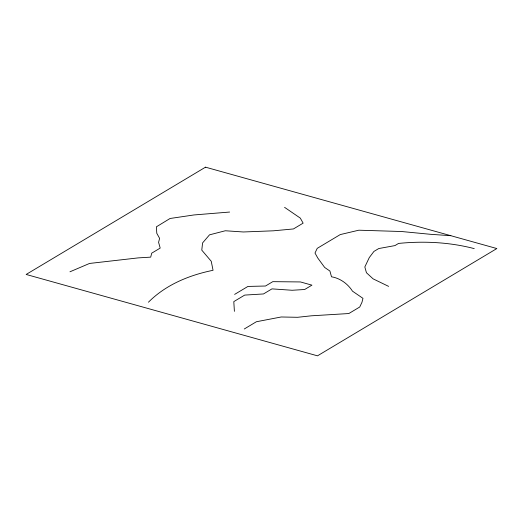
<?xml version="1.0" encoding="UTF-8"?>
<svg xmlns="http://www.w3.org/2000/svg" width="523" height="523" viewBox="0 0 523 523"><rect width="100%" height="100%" fill="white"/><g stroke="black" fill="none" stroke-linecap="round" stroke-linejoin="round"><path stroke-width="0.78" d="M148.427 302.222C165.811 284.734 189.215 275.144 213.051 270.299L211.246 261.284L201.773 250.131L202.591 242.92L209.507 234.84L225.315 230.761L243.372 231.977L273.444 230.806L293.429 228.95L303.124 223.151L300.307 218.111L284.577 207.337M234.618 294.397L247.948 286.427L265.507 286.016L272.777 281.662L300.431 281.943L311.93 285.153L304.661 289.507L292.141 290.265L271.96 288.879L263.481 293.952L244.705 295.09L233.801 301.614L234.396 311.348M244.261 328.993L256.381 321.743L281.211 316.984L297.561 317.298L311.283 315.814L348.828 313.539L359.732 307.014L361.962 302.32L362.975 298.352L352.489 291.167C347.893 283.911 340.127 278.177 331.517 276.804L329.908 271.038L324.665 267.449L317.814 258.087L314.996 253.047L317.226 248.353L340.251 234.579L358.824 230.198L401.612 231.519L430.671 234.317L450.846 235.696M69.951 271.797L89.538 263.448L138.19 257.891L150.702 257.139L151.716 253.165L160.195 248.092L158.593 242.326L159.607 238.357L156.789 233.317L156.39 226.825L170.067 218.483L193.948 214.953L229.623 212.05M474.243 248.615C449.669 242.195 423.807 240.9 398.565 243.424L394.93 245.601L378.783 248.536L373.932 251.432L369.284 257.578L364.832 266.965L366.44 272.731L373.089 278.844L388.622 286.375M205.513 167.17L26.15 274.451L317.487 355.83L496.85 248.549L205.513 167.17"/></g></svg>
